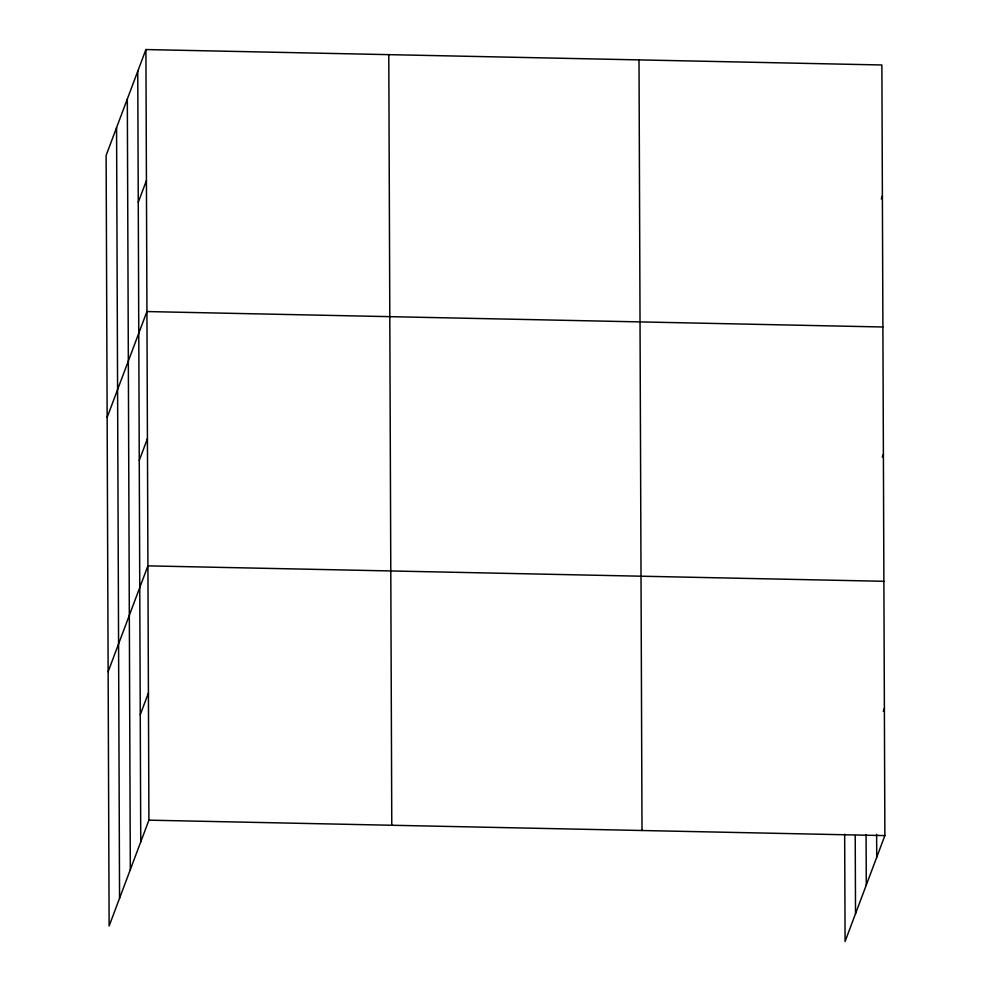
<?xml version="1.0" encoding="UTF-8"?>
<svg xmlns="http://www.w3.org/2000/svg" width="991" height="991" viewBox="0 0 991 991"><rect width="100%" height="100%" fill="white"/><g stroke="black" fill="none" stroke-linecap="round" stroke-linejoin="round"><path stroke-width="1.49" d="M145.912 49.55L106.124 155.401L109.121 926.015L148.91 820.164L145.912 49.55L881.879 64.985L884.876 835.599L845.088 941.45L844.666 834.211M138.269 202.263L146.42 180.56M107.139 417.409L146.928 311.558L882.894 326.993M139.26 460.419L147.424 438.716M108.13 671.712L147.919 565.861L883.885 581.296M140.251 714.722L148.415 693.019M881.296 198.881L882.386 195.995M882.3 457.037L883.39 454.151M883.291 711.34L884.381 708.454M148.91 820.164L884.876 835.599M876.626 834.323L876.713 857.302M866.084 834.521L866.283 885.074M855.221 835.549L855.53 913.677M639.009 59.894L642.007 830.508M388.782 54.641L391.779 825.255M137.749 71.253L140.747 841.867M127.319 99.026L130.317 869.64M116.566 127.628L119.564 898.242"/></g></svg>
